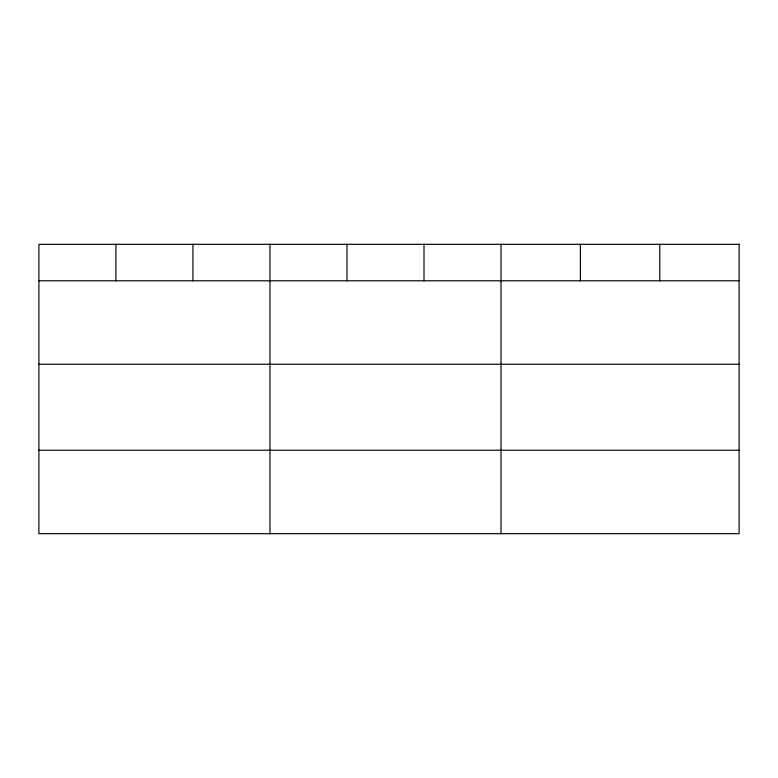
<?xml version="1.0" encoding="UTF-8"?>
<svg xmlns="http://www.w3.org/2000/svg" width="778" height="778" viewBox="0 0 778 778"><rect width="100%" height="100%" fill="white"/><g stroke="black" fill="none" stroke-linecap="round" stroke-linejoin="round"><path stroke-width="1.17" d="M38.9 280.79L739.1 280.79M38.9 364.24L739.1 364.24M38.9 450.229L739.1 450.229M659.744 244.321L659.744 280.79M580.388 244.321L580.388 280.79M501.032 244.321L501.032 533.679M424.01 244.321L424.01 280.79M346.988 244.321L346.988 280.79M269.966 244.321L269.966 533.679M192.944 244.321L192.944 280.79M115.922 244.321L115.922 280.79M739.1 244.321L38.9 244.321L38.9 533.679L739.1 533.679L739.1 244.321"/></g></svg>
